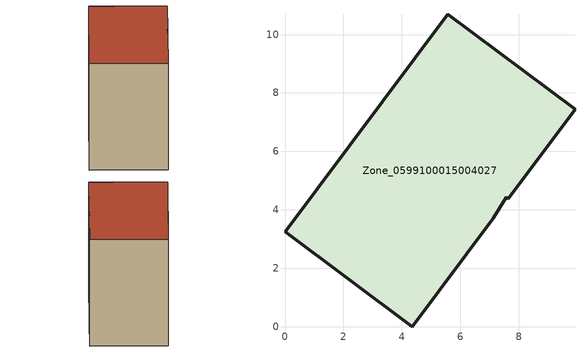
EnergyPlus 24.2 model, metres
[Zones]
Zone_0599100015004027
 floor ground (C_G): 9.92,7.44 7.63,4.38 7.58,4.43 7.13,3.71 4.36,0 0,3.26 5.56,10.7 z0.97
 wall outside (C_F): 7.13,3.71 7.58,4.43 7.63,4.38 9.92,7.44 5.56,10.7 0,3.26 4.36,0 7.13,3.71 z0.97:9.11
 roof outside (C_R): 4.36,0 7.13,3.71 7.58,4.43 7.63,4.38 9.92,7.44 5.56,10.7 0,3.26 z9.11
[BUILDING]
Pand.0599100015004027: North Axis=0; Terrain=City; Loads Convergence Tolerance Value=0.04; Temperature Convergence Tolerance Value=0.4; Solar Distribution=FullExterior; Maximum Number of Warmup Days=25; Minimum Number of Warmup Days=1
[Site:Location]
Rotterdam.The.Hague.AP_ZH_NLD Design_Conditions: Latitude=51.96; Longitude=4.45; Time Zone=1; Elevation=-4.5
[SITE:GROUNDTEMPERATURE:BUILDINGSURFACE]
18, 18, 18, 18, 18, 18, 18, 18, 18, 18, 18, 18
[MATERIAL] Thermal Absorptance=0.9; Solar Absorptance=0.7; Visible Absorptance=0.7
Name | Roughness | Thickness | Conductivity | Density | Specific Heat
G.TC.1975-1991 | MediumSmooth | 0.15 | 0.288461 | 540 | 1210
F.TC.1975-1991 | Rough | 0.3 | 0.230769 | 1920 | 840
R.TC.1975-1991 | MediumRough | 0.2 | 0.153846 | 1500 | 1000
[CONSTRUCTION]
C_G: G.TC.1975-1991
C_F: F.TC.1975-1991
C_R: R.TC.1975-1991
[ZONE]
Zone_0599100015004027: Type=1; Multiplier=1; Ceiling Height=Autocalculate; Volume=Autocalculate; Floor Area=autocalculate; Part of Total Floor Area=Yes
[ZONEINFILTRATION:DESIGNFLOWRATE]
Infil_Zone_0599100015004027: Zone or ZoneList or Space or SpaceList=Zone_0599100015004027; Schedule=AlwaysOn; Design Flow Rate Calculation Method=Flow/Area; Flow Rate per Floor Area=0.003; Constant Term Coefficient=1; Temperature Term Coefficient=0; Velocity Term Coefficient=0; Velocity Squared Term Coefficient=0
[HVACTEMPLATE:ZONE:IDEALLOADSAIRSYSTEM]
Zone_0599100015004027: Maximum Heating Supply Air Temperature=50; Minimum Cooling Supply Air Temperature=13; Maximum Heating Supply Air Humidity Ratio=0.0156; Minimum Cooling Supply Air Humidity Ratio=0.0077; Heating Limit=NoLimit; Cooling Limit=NoLimit; Dehumidification Control Type=ConstantSensibleHeatRatio; Cooling Sensible Heat Ratio=0.7; Dehumidification Setpoint=60; Humidification Control Type=None; Humidification Setpoint=30; Outdoor Air Method=None; Outdoor Air Flow Rate per Person=0.00944; Outdoor Air Flow Rate per Zone Floor Area=0; Outdoor Air Flow Rate per Zone=0; Demand Controlled Ventilation Type=None; Outdoor Air Economizer Type=NoEconomizer; Heat Recovery Type=None; Sensible Heat Recovery Effectiveness=0.7; Latent Heat Recovery Effectiveness=0.65
[ZONECONTROL:THERMOSTAT]
ThermostatControl_Zone_0599100015004027: Zone or ZoneList=Zone_0599100015004027; Control Type Schedule=DualSetpointControlType; Control 1=Thermostat_Zone_0599100015004027; Temperature Difference Between Cutout And Setpoint=0
[THERMOSTATSETPOINT:DUALSETPOINT]
Thermostat_Zone_0599100015004027: Heating Setpoint Temperature Schedule=HeatingSetpoint_Zone_0599100015004027; Cooling Setpoint Temperature Schedule=CoolingSetpoint_Zone_0599100015004027
[SCHEDULE:COMPACT]
HeatingSetpoint_Zone_0599100015004027: Through: 12/31, For: AllDays, Until: 24:00, 21
CoolingSetpoint_Zone_0599100015004027: Through: 12/31, For: AllDays, Until: 24:00, 24
DualSetpointControlType: Through: 12/31, For: AllDays, Until: 24:00, 4
AlwaysOn: Through: 12/31, For: AllDays, Until: 24:00, 1
